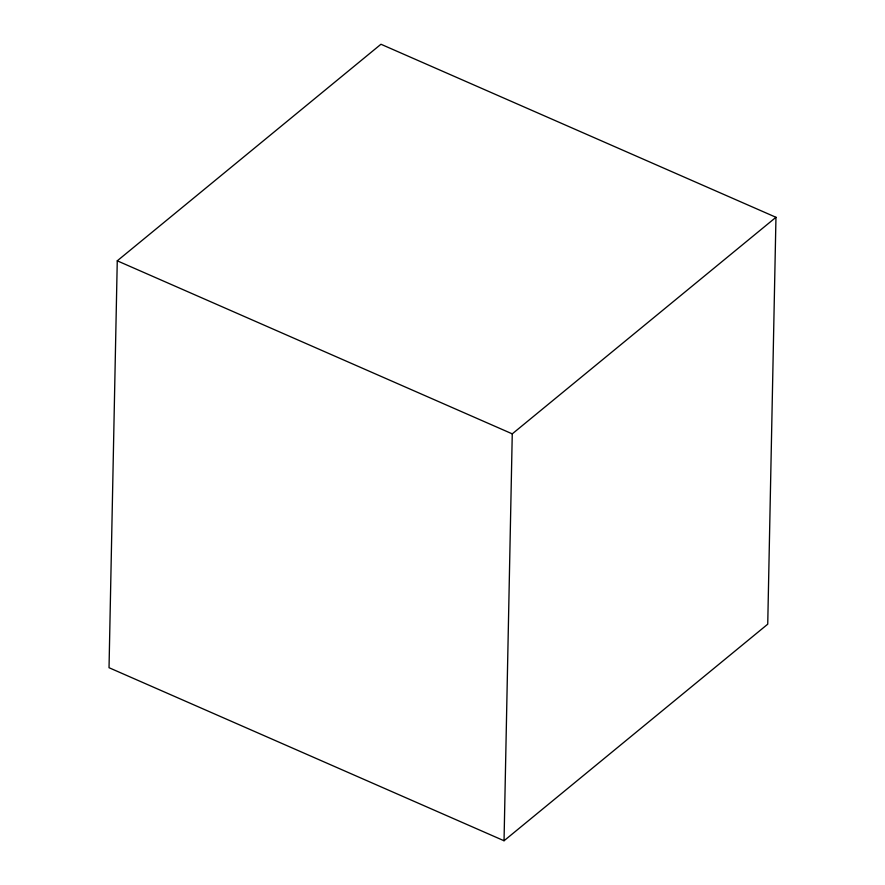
<?xml version="1.0" encoding="UTF-8"?>
<svg xmlns="http://www.w3.org/2000/svg" width="885" height="885" viewBox="0 0 885 885"><rect width="100%" height="100%" fill="white"/><g stroke="black" fill="none" stroke-linecap="round" stroke-linejoin="round"><path stroke-width="1.33" d="M117.262 260.821L109.032 667.71L504.041 840.75L767.737 624.179L775.968 217.29L380.959 44.25L117.262 260.821L512.26 433.86L775.968 217.29M504.041 840.75L512.26 433.86"/></g></svg>
